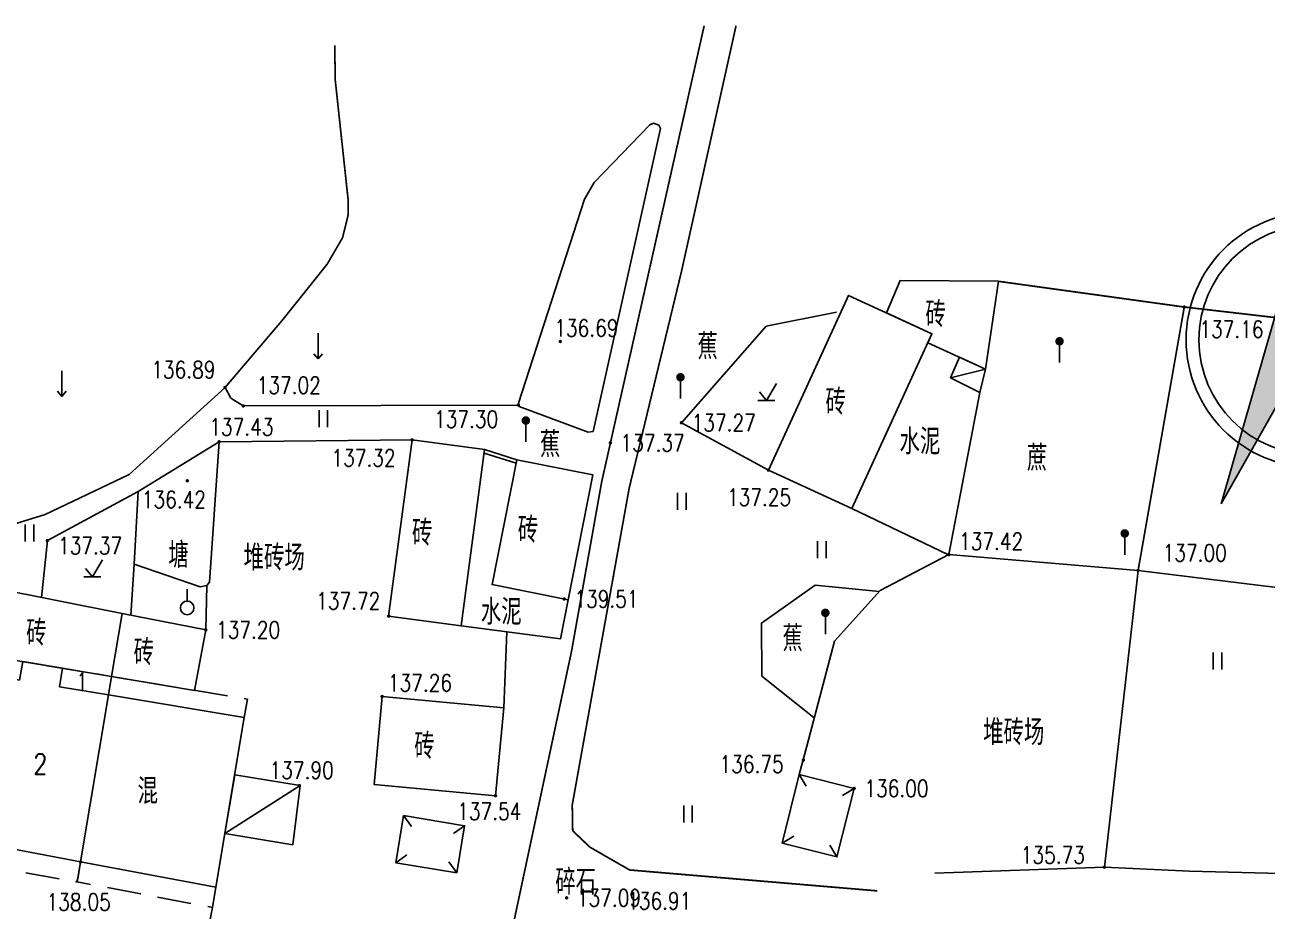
# Model space of a CAD drawing. Extents: x 529262 to 576451, y 2694391 to 2717535.
# Drawn here: x 563957.3 to 564030.3, y 2711450.5 to 2711502.6 of the extents above; entities that cross this region are included whole.
import ezdxf
from ezdxf.enums import TextEntityAlignment as Align

# ---------------------------------------------------------------- set-up
doc = ezdxf.new("R2010")
doc.units = 0
doc.linetypes.add('X2', pattern=[10, 8, -2])
doc.linetypes.add('X5', pattern=[3, 2, -1])
for name, color, linetype in [('DLSS', 4, 'Continuous'), ('DMTZ', 8, 'Continuous'), ('GCD', 8, 'Continuous'), ('JMD', 8, 'Continuous'), ('ZBTZ', 8, 'Continuous'), ('ZJ', 7, 'Continuous'), ('路名', 7, 'Continuous')]:
    doc.layers.add(name, color=color, linetype=linetype)
doc.layers.add('SXSS', color=5, linetype='Continuous', lineweight=0)
doc.styles.add('HZ', font='rs.shx', dxfattribs={"width": 0.8, "bigfont": 'hztxt.shx'})
doc.styles.get("Standard").update_dxf_attribs({"font": '', "height": 2.5, "bigfont": 'smfs.shx'})
doc.styles.get('Standard').set_extended_font_data('FangSong_GB2312')
doc.linetypes.add('10421', pattern='A,2,[150,AAA.SHX,S=0.5,R=0,X=0,Y=0.5],1e-11', length=2)
doc.linetypes.add('10422', pattern='A,0.75,[150,AAA.SHX,S=0.5,R=0,X=0,Y=0.5],1.5,[177,AAA.SHX,S=1,R=0,X=0,Y=0.4],0.75', length=3)
doc.linetypes.add('1161', pattern='A,0,[149,AAA.SHX,S=0.15,R=0,X=0,Y=0],-1.6', length=1.6)
doc.linetypes.add('445', pattern='A,8,-0.5,[147,AAA.SHX,S=1,R=0,X=0,Y=0],-1.5', length=10)

# ---------------------------------------------------------------- blocks, each defined once
blk = doc.blocks.new('Compass1')
for p, q in [((0, 12.5), (-7.246, -12.861)), ((0, 0), (0, 12.5)), ((0, 0), (-7.246, -12.861))]:
    blk.add_line(p, q)
at = {"color": 2}
for p, q in [((0, 12.5), (7.258, -12.904)), ((7.258, -12.904), (0, 0))]:
    blk.add_line(p, q, dxfattribs=at)
at = {"color": 3}
blk.add_circle((0, 0), 10, dxfattribs=at)
at = {"color": 2}
blk.add_circle((0, 0), 9, dxfattribs=at)
blk.add_solid([(-7.246, -12.861), (0, 12.5), (0, 0)], dxfattribs=at)
at = {"color": 3}
blk.add_text('N', height=5, dxfattribs=at).set_placement((-0.014, 13.97), align=Align.CENTER)
blk = doc.blocks.new('gc120')
at = {"color": 8}
for p, q in [((0, 0), (0, 3)), ((-0.5, 0.6), (0, 0)), ((0, 0), (0.5, 0.6))]:
    blk.add_line(p, q, dxfattribs=at)
blk = doc.blocks.new('gc121')
at = {"color": 8}
for p, q in [((-0.5, -1), (-0.5, 1)), ((0.5, -1), (0.5, 1))]:
    blk.add_line(p, q, dxfattribs=at)
blk = doc.blocks.new('gc123')
at = {"color": 8}
for p, q in [((0, 0), (1.2, 2)), ((-1, 0), (1, 0)), ((0, 0), (-0.8, 1))]:
    blk.add_line(p, q, dxfattribs=at)
blk = doc.blocks.new('GC200')
at = {"linetype": 'Continuous', "const_width": 0.2, "flags": 128}
blk.add_lwpolyline([(-0.1, 0, 1), (0.1, 0, 1)], format="xyb", close=True, dxfattribs=at)
blk = doc.blocks.new('gc125')
at = {"color": 8}
blk.add_line((0, 0.8), (0, 2.2), dxfattribs=at)
blk.add_circle((0, 0), 0.8, dxfattribs=at)
blk = doc.blocks.new('gc165')
at = {"color": 8}
blk.add_line((0, 0), (0, 2), dxfattribs=at)
at = {"color": 8, "const_width": 0.5}
blk.add_lwpolyline([(-0.25, 2.5, 1), (0.25, 2.5, 1)], format="xyb", close=True, dxfattribs=at)

msp = doc.modelspace()

# ---------------------------------------------------------------- linework, layer by layer
at = {"layer": 'DLSS', "linetype": 'X2', "lineweight": -2, "const_width": 0.1, "flags": 128}
for points in [[(563997.185, 2711502.568), (563991.16, 2711475.761), (563989.393, 2711465.826), (563984.595, 2711443.331), (563982.579, 2711434.444), (563982.049, 2711433.626), (563981.663, 2711433.253), (563981.058, 2711432.905), (563979.999, 2711432.587)], [(563997.185, 2711502.568), (563991.16, 2711475.761), (563989.393, 2711465.826), (563984.595, 2711443.331), (563982.579, 2711434.444), (563982.049, 2711433.626), (563981.663, 2711433.253), (563981.058, 2711432.905), (563979.999, 2711432.587)], [(563990.474, 2711454.298), (563992.802, 2711452.96), (564007.364, 2711451.731)], [(563990.474, 2711454.298), (563992.802, 2711452.96), (564007.364, 2711451.731)]]:
    msp.add_lwpolyline(points, dxfattribs=at)
at = {"layer": 'DLSS', "linetype": 'Continuous', "lineweight": -2, "const_width": 0.1, "flags": 128}
msp.add_lwpolyline([(563999.057, 2711502.568), (563995.848, 2711488.118), (563992.776, 2711475.387), (563989.432, 2711456.784), (563989.458, 2711455.261), (563990.474, 2711454.298)], dxfattribs=at)
msp.add_lwpolyline([(563999.057, 2711502.568), (563995.848, 2711488.118), (563992.776, 2711475.387), (563989.432, 2711456.784), (563989.458, 2711455.261), (563990.474, 2711454.298)], dxfattribs=at)
at = {"layer": 'DMTZ', "linetype": '10422', "lineweight": -2, "elevation": 136.89, "flags": 128}
msp.add_lwpolyline([(563952.938, 2711472.188), (563955.779, 2711473.02), (563958.448, 2711473.848), (563963.403, 2711476.192), (563969.028, 2711481.308)], dxfattribs=at)
msp.add_lwpolyline([(563952.938, 2711472.188), (563955.779, 2711473.02), (563958.448, 2711473.848), (563963.403, 2711476.192), (563969.028, 2711481.308)], dxfattribs=at)
at = {"layer": 'DMTZ', "linetype": '10421', "lineweight": -2, "flags": 128}
for points in [[(563969.028, 2711481.308), (563969.359, 2711480.685), (563970.098, 2711480.228), (563986.268, 2711480.278)], [(563969.028, 2711481.308), (563969.359, 2711480.685), (563970.098, 2711480.228), (563986.268, 2711480.278)], [(564052.474, 2711451.437), (564055.87, 2711451.776), (564056.804, 2711452.71), (564057.484, 2711459.586), (564055.914, 2711467.13), (564053.729, 2711467.959), (564042.703, 2711468.711), (564036.919, 2711468.811), (564022.686, 2711470.561), (564011.559, 2711471.488), (564007.517, 2711469.379), (564004.841, 2711466.401), (564003.215, 2711460.229), (564002.775, 2711458.567)], [(564052.474, 2711451.437), (564055.87, 2711451.776), (564056.804, 2711452.71), (564057.484, 2711459.586), (564055.914, 2711467.13), (564053.729, 2711467.959), (564042.703, 2711468.711), (564036.919, 2711468.811), (564022.686, 2711470.561), (564011.559, 2711471.488), (564007.517, 2711469.379), (564004.841, 2711466.401), (564003.215, 2711460.229), (564002.775, 2711458.567)], [(564067.685, 2711418.501), (564065.729, 2711419.027), (564064.383, 2711419.478), (564063.432, 2711420.247), (564059.731, 2711429.353), (564054.316, 2711439.438), (564050.946, 2711446.978), (564050.538, 2711447.306), (564033.463, 2711452.366), (564031.078, 2711452.746), (564025.702, 2711452.899), (564020.704, 2711453.126), (564010.735, 2711452.771)], [(564067.685, 2711418.501), (564065.729, 2711419.027), (564064.383, 2711419.478), (564063.432, 2711420.247), (564059.731, 2711429.353), (564054.316, 2711439.438), (564050.946, 2711446.978), (564050.538, 2711447.306), (564033.463, 2711452.366), (564031.078, 2711452.746), (564025.702, 2711452.899), (564020.704, 2711453.126), (564010.735, 2711452.771)]]:
    msp.add_lwpolyline(points, dxfattribs=at)
at = {"layer": 'DMTZ', "linetype": '10422', "lineweight": -2, "flags": 128}
msp.add_lwpolyline([(563968.297, 2711450.757), (563967.143, 2711444.853), (563969.443, 2711444.871), (563968.211, 2711435.981), (563980.287, 2711433.45), (563981.485, 2711433.964), (563982.298, 2711436.059), (563983.41, 2711441.362)], dxfattribs=at)
msp.add_lwpolyline([(563968.297, 2711450.757), (563967.143, 2711444.853), (563969.443, 2711444.871), (563968.211, 2711435.981), (563980.287, 2711433.45), (563981.485, 2711433.964), (563982.298, 2711436.059), (563983.41, 2711441.362)], dxfattribs=at)
at = {"layer": 'JMD', "linetype": 'Continuous', "lineweight": -2}
for p, q in [((564013.718, 2711482.388), (564011.658, 2711481.877)), ((564013.718, 2711482.388), (564011.658, 2711481.877)), ((564002.775, 2711458.567), (564003.184, 2711457.88)), ((564002.775, 2711458.567), (564003.184, 2711457.88)), ((564006, 2711457.752), (564005.313, 2711457.342)), ((564006, 2711457.752), (564005.313, 2711457.342)), ((563979.518, 2711456.158), (563979.983, 2711455.507)), ((563979.518, 2711456.158), (563979.983, 2711455.507)), ((563983.1, 2711455.563), (563982.45, 2711455.098)), ((563983.1, 2711455.563), (563982.45, 2711455.098)), ((564001.758, 2711454.544), (564002.445, 2711454.954)), ((564001.758, 2711454.544), (564002.445, 2711454.954)), ((564004.983, 2711453.729), (564004.573, 2711454.416)), ((564004.983, 2711453.729), (564004.573, 2711454.416)), ((563979.058, 2711453.387), (563979.708, 2711453.852)), ((563979.058, 2711453.387), (563979.708, 2711453.852)), ((563982.64, 2711452.792), (563982.175, 2711453.443)), ((563982.64, 2711452.792), (563982.175, 2711453.443))]:
    msp.add_line(p, q, dxfattribs=at)
at = {"layer": 'JMD', "linetype": 'Continuous'}
msp.add_line((563969.024, 2711455.108), (563973.449, 2711457.914), dxfattribs=at)
msp.add_line((563969.024, 2711455.108), (563973.449, 2711457.914), dxfattribs=at)
at = {"layer": 'JMD', "linetype": 'Continuous', "lineweight": -2, "flags": 128}
for points, elevation in [([(564007.892, 2711485.695), (564008.708, 2711487.598), (564014.478, 2711487.548), (564013.718, 2711482.388), (564010.329, 2711483.94), (564010.57, 2711484.468)], 137.56), ([(564007.892, 2711485.695), (564008.708, 2711487.598), (564014.478, 2711487.548), (564013.718, 2711482.388), (564010.329, 2711483.94), (564010.57, 2711484.468)], 137.56), ([(564000.958, 2711476.458), (564005.658, 2711486.718), (564010.57, 2711484.468), (564005.87, 2711474.208)], 137.56), ([(564000.958, 2711476.458), (564005.658, 2711486.718), (564010.57, 2711484.468), (564005.87, 2711474.208)], 137.56), ([(563986.178, 2711477.058), (563990.648, 2711476.168), (563989.188, 2711468.837), (563984.718, 2711469.727)], 137.38), ([(563986.178, 2711477.058), (563990.648, 2711476.168), (563989.188, 2711468.837), (563984.718, 2711469.727)], 137.38), ([(563955.278, 2711469.548), (563954.709, 2711465.607), (563962.359, 2711464.329), (563962.978, 2711468.035)], 137.99), ([(563955.278, 2711469.548), (563954.709, 2711465.607), (563962.359, 2711464.329), (563962.978, 2711468.035)], 137.99), ([(563978.26, 2711463.152), (563977.782, 2711457.986), (563984.926, 2711457.325), (563985.404, 2711462.491)], 137.255), ([(563978.26, 2711463.152), (563977.782, 2711457.986), (563984.926, 2711457.325), (563985.404, 2711462.491)], 137.255), ([(564006, 2711457.752), (564002.775, 2711458.567), (564001.758, 2711454.544), (564004.983, 2711453.729)], 135.995), ([(564006, 2711457.752), (564002.775, 2711458.567), (564001.758, 2711454.544), (564004.983, 2711453.729)], 135.995), ([(563979.518, 2711456.158), (563979.058, 2711453.387), (563982.64, 2711452.792), (563983.1, 2711455.563)], 137.123), ([(563979.518, 2711456.158), (563979.058, 2711453.387), (563982.64, 2711452.792), (563983.1, 2711455.563)], 137.123)]:
    msp.add_lwpolyline(points, close=True, dxfattribs=dict(at, elevation=elevation))
at = {"layer": 'JMD', "linetype": '445', "lineweight": -2, "flags": 128}
for points in [[(564004.97, 2711485.734), (564000.828, 2711484.908), (563995.848, 2711479.238), (564000.958, 2711476.458)], [(564004.97, 2711485.734), (564000.828, 2711484.908), (563995.848, 2711479.238), (564000.958, 2711476.458)], [(564011.559, 2711471.488), (564013.374, 2711481.017)], [(564011.559, 2711471.488), (564013.374, 2711481.017)], [(563985.404, 2711462.491), (563985.584, 2711466.952)], [(563985.404, 2711462.491), (563985.584, 2711466.952)]]:
    msp.add_lwpolyline(points, dxfattribs=at)
at = {"layer": 'JMD', "linetype": 'Continuous', "lineweight": -2, "flags": 128}
for points in [[(564011.658, 2711481.877), (564013.374, 2711481.017), (564013.718, 2711482.388), (564012.196, 2711483.085)], [(564011.658, 2711481.877), (564013.374, 2711481.017), (564013.718, 2711482.388), (564012.196, 2711483.085)], [(563978.641, 2711467.876), (563980.018, 2711478.228), (563984.283, 2711477.661), (563982.906, 2711467.309)], [(563978.641, 2711467.876), (563980.018, 2711478.228), (563984.283, 2711477.661), (563982.906, 2711467.309)], [(563962.978, 2711468.035), (563967.898, 2711467.068), (563967.24, 2711463.513), (563962.359, 2711464.329)], [(563962.978, 2711468.035), (563967.898, 2711467.068), (563967.24, 2711463.513), (563962.359, 2711464.329)], [(563960.54, 2711453.439), (563952.696, 2711454.917), (563954.515, 2711464.577), (563956.947, 2711464.119), (563957.15, 2711465.2), (563959.479, 2711464.81), (563959.297, 2711463.726), (563962.178, 2711463.244)], [(563960.54, 2711453.439), (563952.696, 2711454.917), (563954.515, 2711464.577), (563956.947, 2711464.119), (563957.15, 2711465.2), (563959.479, 2711464.81), (563959.297, 2711463.726), (563962.178, 2711463.244)], [(563960.54, 2711453.439), (563968.495, 2711451.941), (563970.161, 2711461.91), (563962.178, 2711463.244)], [(563960.54, 2711453.439), (563968.495, 2711451.941), (563970.161, 2711461.91), (563962.178, 2711463.244)]]:
    msp.add_lwpolyline(points, close=True, dxfattribs=at)
at = {"layer": 'JMD', "linetype": 'Continuous', "lineweight": -2, "elevation": 137.38, "flags": 128}
for points in [[(563986.138, 2711476.861), (563984.256, 2711477.459)], [(563986.138, 2711476.861), (563984.256, 2711477.459)], [(563986.178, 2711477.058), (563984.283, 2711477.661)], [(563986.178, 2711477.058), (563984.283, 2711477.661)]]:
    msp.add_lwpolyline(points, dxfattribs=at)
at = {"layer": 'JMD', "linetype": '445', "lineweight": -2, "elevation": 137.27, "flags": 128}
msp.add_lwpolyline([(563963.928, 2711475.198), (563958.588, 2711472.318), (563958.241, 2711468.966)], dxfattribs=at)
msp.add_lwpolyline([(563963.928, 2711475.198), (563958.588, 2711472.318), (563958.241, 2711468.966)], dxfattribs=at)
at = {"layer": 'JMD', "linetype": 'X5', "lineweight": -2, "flags": 128}
for points in [[(563962.178, 2711463.244), (563962.359, 2711464.329), (563959.479, 2711464.81)], [(563962.178, 2711463.244), (563962.359, 2711464.329), (563959.479, 2711464.81)], [(563962.177, 2711463.244), (563962.177, 2711463.244), (563962.359, 2711464.329), (563970.342, 2711462.995), (563970.161, 2711461.91)], [(563962.177, 2711463.244), (563962.177, 2711463.244), (563962.359, 2711464.329), (563970.342, 2711462.995), (563970.161, 2711461.91)], [(563952.696, 2711454.917), (563952.696, 2711454.917), (563952.529, 2711454.029), (563952.631, 2711453.736), (563952.903, 2711453.622), (563960.073, 2711452.285), (563960.275, 2711452.236), (563960.371, 2711452.431), (563960.54, 2711453.439)], [(563952.696, 2711454.917), (563952.696, 2711454.917), (563952.529, 2711454.029), (563952.631, 2711453.736), (563952.903, 2711453.622), (563960.073, 2711452.285), (563960.275, 2711452.236), (563960.371, 2711452.431), (563960.54, 2711453.439)], [(563960.54, 2711453.439), (563960.54, 2711453.439), (563960.342, 2711452.256), (563968.297, 2711450.757), (563968.495, 2711451.941)], [(563960.54, 2711453.439), (563960.54, 2711453.439), (563960.342, 2711452.256), (563968.297, 2711450.757), (563968.495, 2711451.941)]]:
    msp.add_lwpolyline(points, dxfattribs=at)
at = {"layer": 'JMD', "linetype": 'Continuous', "flags": 128}
msp.add_lwpolyline([(563969.024, 2711455.108), (563973.005, 2711454.443), (563973.449, 2711457.914), (563969.6, 2711458.557)], close=True, dxfattribs=at)
msp.add_lwpolyline([(563969.024, 2711455.108), (563973.005, 2711454.443), (563973.449, 2711457.914), (563969.6, 2711458.557)], close=True, dxfattribs=at)
at = {"layer": 'SXSS', "color": 8, "linetype": '10422', "lineweight": -2, "flags": 128}
msp.add_lwpolyline([(563994.208, 2711496.848), (563993.999, 2711496.74), (563990.718, 2711493.358), (563990.158, 2711492.371), (563986.264, 2711480.379), (563986.268, 2711480.278), (563986.317, 2711480.191), (563990.369, 2711478.686), (563990.658, 2711478.728), (563994.618, 2711496.522), (563994.529, 2711496.719)], close=True, dxfattribs=at)
msp.add_lwpolyline([(563994.208, 2711496.848), (563993.999, 2711496.74), (563990.718, 2711493.358), (563990.158, 2711492.371), (563986.264, 2711480.379), (563986.268, 2711480.278), (563986.317, 2711480.191), (563990.369, 2711478.686), (563990.658, 2711478.728), (563994.618, 2711496.522), (563994.529, 2711496.719)], close=True, dxfattribs=at)
at = {"layer": 'SXSS', "color": 8, "linetype": '10421', "lineweight": -2, "flags": 128}
msp.add_lwpolyline([(563968.678, 2711478.118), (563963.928, 2711475.198), (563963.678, 2711470.928), (563967.575, 2711469.603), (563967.958, 2711469.678), (563968.116, 2711469.866)], close=True, dxfattribs=at)
msp.add_lwpolyline([(563968.678, 2711478.118), (563963.928, 2711475.198), (563963.678, 2711470.928), (563967.575, 2711469.603), (563967.958, 2711469.678), (563968.116, 2711469.866)], close=True, dxfattribs=at)
at = {"layer": 'ZBTZ', "linetype": 'Continuous', "lineweight": -2, "const_width": 0.1, "flags": 128}
msp.add_lwpolyline([(563975.471, 2711501.406), (563975.508, 2711499.328), (563976.268, 2711492.278), (563976.27, 2711491.477), (563975.934, 2711490.109), (563975.031, 2711488.56), (563972.358, 2711485.218), (563969.028, 2711481.308)], dxfattribs=at)
msp.add_lwpolyline([(563975.471, 2711501.406), (563975.508, 2711499.328), (563976.268, 2711492.278), (563976.27, 2711491.477), (563975.934, 2711490.109), (563975.031, 2711488.56), (563972.358, 2711485.218), (563969.028, 2711481.308)], dxfattribs=at)
for points, elevation in [([(564014.478, 2711487.548), (564025.398, 2711486.038), (564022.686, 2711470.561)], 137.2), ([(564014.478, 2711487.548), (564025.398, 2711486.038), (564022.686, 2711470.561)], 137.2), ([(564046.748, 2711483.568), (564025.398, 2711486.038)], 137.41), ([(564046.748, 2711483.568), (564025.398, 2711486.038)], 137.41)]:
    msp.add_lwpolyline(points, dxfattribs=dict(at, elevation=elevation))
at = {"layer": 'ZBTZ', "linetype": '1161', "lineweight": -2, "flags": 128}
for points in [[(563980.018, 2711478.228), (563968.728, 2711478.118)], [(563980.018, 2711478.228), (563968.728, 2711478.118)], [(564005.87, 2711474.208), (564011.509, 2711471.488)], [(564005.87, 2711474.208), (564011.509, 2711471.488)], [(563982.906, 2711467.309), (563988.733, 2711466.534), (563989.188, 2711468.837)], [(563982.906, 2711467.309), (563988.733, 2711466.534), (563989.188, 2711468.837)]]:
    msp.add_lwpolyline(points, dxfattribs=at)
for points, elevation in [([(563963.678, 2711470.928), (563963.5, 2711467.932)], 137.29), ([(563963.678, 2711470.928), (563963.5, 2711467.932)], 137.29), ([(564020.704, 2711453.126), (564022.686, 2711470.561)], 135.725), ([(564020.704, 2711453.126), (564022.686, 2711470.561)], 135.725), ([(563967.898, 2711467.068), (563967.958, 2711469.678)], 137.2), ([(563967.898, 2711467.068), (563967.958, 2711469.678)], 137.2)]:
    msp.add_lwpolyline(points, dxfattribs=dict(at, elevation=elevation))
at = {"layer": 'ZBTZ', "linetype": '1161', "flags": 128}
msp.add_lwpolyline([(564007.46, 2711469.316), (564003.703, 2711469.703), (564000.551, 2711467.47), (564000.579, 2711464.35), (564003.657, 2711461.906)], dxfattribs=at)
msp.add_lwpolyline([(564007.46, 2711469.316), (564003.703, 2711469.703), (564000.551, 2711467.47), (564000.579, 2711464.35), (564003.657, 2711461.906)], dxfattribs=at)

# ---------------------------------------------------------------- block references
at = {"layer": 'GCD', "linetype": 'Continuous', "lineweight": -2}
ref = msp.add_blockref('GC200', (564025.398, 2711486.038, 137.16), dxfattribs=dict(at, xscale=0.5, yscale=0.5, zscale=0.5))
ref.add_attrib('height', '137.16', dxfattribs={"linetype": 'Continuous', "height": 1, "style": 'HZ', "width": 0.8}).set_placement((564026.285, 2711484.73, 137.16), align=Align.MIDDLE_LEFT)
ref = msp.add_blockref('GC200', (564025.398, 2711486.038, 137.16), dxfattribs=dict(at, xscale=0.5, yscale=0.5, zscale=0.5))
ref.add_attrib('height', '137.16', dxfattribs={"linetype": 'Continuous', "lineweight": -2, "height": 1, "style": 'HZ', "width": 0.8}).set_placement((564026.285, 2711484.73, 137.16), align=Align.MIDDLE_LEFT)
ref = msp.add_blockref('GC200', (563988.726, 2711484.012, 136.69), dxfattribs=dict(at, xscale=0.5, yscale=0.5, zscale=0.5))
ref.add_attrib('height', '136.69', dxfattribs={"linetype": 'Continuous', "height": 1, "style": 'HZ', "width": 0.8}).set_placement((563988.376, 2711484.799, 136.69), align=Align.MIDDLE_LEFT)
ref = msp.add_blockref('GC200', (563988.726, 2711484.012, 136.69), dxfattribs=dict(at, xscale=0.5, yscale=0.5, zscale=0.5))
ref.add_attrib('height', '136.69', dxfattribs={"linetype": 'Continuous', "lineweight": -2, "height": 1, "style": 'HZ', "width": 0.8}).set_placement((563988.376, 2711484.799, 136.69), align=Align.MIDDLE_LEFT)
ref = msp.add_blockref('GC200', (563969.028, 2711481.308, 136.89), dxfattribs=dict(at, xscale=0.5, yscale=0.5, zscale=0.5))
ref.add_attrib('height', '136.89', dxfattribs={"linetype": 'Continuous', "height": 1, "style": 'HZ', "width": 0.8}).set_placement((563964.693, 2711482.354, 136.89), align=Align.MIDDLE_LEFT)
ref = msp.add_blockref('GC200', (563969.028, 2711481.308, 136.89), dxfattribs=dict(at, xscale=0.5, yscale=0.5, zscale=0.5))
ref.add_attrib('height', '136.89', dxfattribs={"linetype": 'Continuous', "lineweight": -2, "height": 1, "style": 'HZ', "width": 0.8}).set_placement((563964.693, 2711482.354, 136.89), align=Align.MIDDLE_LEFT)
ref = msp.add_blockref('GC200', (563970.098, 2711480.228, 137.02), dxfattribs=dict(at, xscale=0.5, yscale=0.5, zscale=0.5))
ref.add_attrib('height', '137.02', dxfattribs={"linetype": 'Continuous', "height": 1, "style": 'HZ', "width": 0.8}).set_placement((563970.886, 2711481.44, 137.02), align=Align.MIDDLE_LEFT)
ref = msp.add_blockref('GC200', (563970.098, 2711480.228, 137.02), dxfattribs=dict(at, xscale=0.5, yscale=0.5, zscale=0.5))
ref.add_attrib('height', '137.02', dxfattribs={"linetype": 'Continuous', "lineweight": -2, "height": 1, "style": 'HZ', "width": 0.8}).set_placement((563970.886, 2711481.44, 137.02), align=Align.MIDDLE_LEFT)
ref = msp.add_blockref('GC200', (563986.268, 2711480.278, 137.3), dxfattribs=dict(at, xscale=0.5, yscale=0.5, zscale=0.5))
ref.add_attrib('height', '137.30', dxfattribs={"linetype": 'Continuous', "height": 1, "style": 'HZ', "width": 0.8}).set_placement((563981.309, 2711479.447, 137.3), align=Align.MIDDLE_LEFT)
ref = msp.add_blockref('GC200', (563986.268, 2711480.278, 137.3), dxfattribs=dict(at, xscale=0.5, yscale=0.5, zscale=0.5))
ref.add_attrib('height', '137.30', dxfattribs={"linetype": 'Continuous', "lineweight": -2, "height": 1, "style": 'HZ', "width": 0.8}).set_placement((563981.309, 2711479.447, 137.3), align=Align.MIDDLE_LEFT)
ref = msp.add_blockref('GC200', (563968.678, 2711478.118, 137.43), dxfattribs=dict(at, xscale=0.5, yscale=0.5, zscale=0.5))
ref.add_attrib('height', '137.43', dxfattribs={"linetype": 'Continuous', "height": 1, "style": 'HZ', "width": 0.8}).set_placement((563968.104, 2711478.99, 137.43), align=Align.MIDDLE_LEFT)
ref = msp.add_blockref('GC200', (563968.678, 2711478.118, 137.43), dxfattribs=dict(at, xscale=0.5, yscale=0.5, zscale=0.5))
ref.add_attrib('height', '137.43', dxfattribs={"linetype": 'Continuous', "lineweight": -2, "height": 1, "style": 'HZ', "width": 0.8}).set_placement((563968.104, 2711478.99, 137.43), align=Align.MIDDLE_LEFT)
ref = msp.add_blockref('GC200', (563995.848, 2711479.238, 137.27), dxfattribs=dict(at, xscale=0.5, yscale=0.5, zscale=0.5))
ref.add_attrib('height', '137.27', dxfattribs={"linetype": 'Continuous', "height": 1, "style": 'HZ', "width": 0.8}).set_placement((563996.448, 2711479.238, 137.27), align=Align.MIDDLE_LEFT)
ref = msp.add_blockref('GC200', (563995.848, 2711479.238, 137.27), dxfattribs=dict(at, xscale=0.5, yscale=0.5, zscale=0.5))
ref.add_attrib('height', '137.27', dxfattribs={"linetype": 'Continuous', "lineweight": -2, "height": 1, "style": 'HZ', "width": 0.8}).set_placement((563996.448, 2711479.238, 137.27), align=Align.MIDDLE_LEFT)
ref = msp.add_blockref('GC200', (563980.018, 2711478.228, 137.32), dxfattribs=dict(at, xscale=0.5, yscale=0.5, zscale=0.5))
ref.add_attrib('height', '137.32', dxfattribs={"linetype": 'Continuous', "height": 1, "style": 'HZ', "width": 0.8}).set_placement((563975.279, 2711477.17, 137.32), align=Align.MIDDLE_LEFT)
ref = msp.add_blockref('GC200', (563980.018, 2711478.228, 137.32), dxfattribs=dict(at, xscale=0.5, yscale=0.5, zscale=0.5))
ref.add_attrib('height', '137.32', dxfattribs={"linetype": 'Continuous', "lineweight": -2, "height": 1, "style": 'HZ', "width": 0.8}).set_placement((563975.279, 2711477.17, 137.32), align=Align.MIDDLE_LEFT)
ref = msp.add_blockref('GC200', (563991.667, 2711478.057, 137.37), dxfattribs=dict(at, xscale=0.5, yscale=0.5, zscale=0.5))
ref.add_attrib('height', '137.37', dxfattribs={"linetype": 'Continuous', "height": 1, "style": 'HZ', "width": 0.8}).set_placement((563992.267, 2711478.057, 137.37), align=Align.MIDDLE_LEFT)
ref = msp.add_blockref('GC200', (563991.667, 2711478.057, 137.37), dxfattribs=dict(at, xscale=0.5, yscale=0.5, zscale=0.5))
ref.add_attrib('height', '137.37', dxfattribs={"linetype": 'Continuous', "lineweight": -2, "height": 1, "style": 'HZ', "width": 0.8}).set_placement((563992.267, 2711478.057, 137.37), align=Align.MIDDLE_LEFT)
ref = msp.add_blockref('GC200', (563966.808, 2711475.828, 136.42), dxfattribs=dict(at, xscale=0.5, yscale=0.5, zscale=0.5))
ref.add_attrib('height', '136.42', dxfattribs={"linetype": 'Continuous', "height": 1, "style": 'HZ', "width": 0.8}).set_placement((563964.134, 2711474.727, 136.42), align=Align.MIDDLE_LEFT)
ref = msp.add_blockref('GC200', (563966.808, 2711475.828, 136.42), dxfattribs=dict(at, xscale=0.5, yscale=0.5, zscale=0.5))
ref.add_attrib('height', '136.42', dxfattribs={"linetype": 'Continuous', "lineweight": -2, "height": 1, "style": 'HZ', "width": 0.8}).set_placement((563964.134, 2711474.727, 136.42), align=Align.MIDDLE_LEFT)
at = {"layer": 'GCD', "linetype": 'Continuous'}
ref = msp.add_blockref('GC200', (564000.958, 2711476.458, 137.25), dxfattribs=dict(at, xscale=0.5, yscale=0.5, zscale=0.5))
ref.add_attrib('height', '137.25', dxfattribs={"linetype": 'Continuous', "height": 1, "style": 'HZ', "width": 0.8}).set_placement((563998.522, 2711474.86, 137.25), align=Align.MIDDLE_LEFT)
ref = msp.add_blockref('GC200', (564000.958, 2711476.458, 137.25), dxfattribs=dict(at, xscale=0.5, yscale=0.5, zscale=0.5))
ref.add_attrib('height', '137.25', dxfattribs={"linetype": 'Continuous', "height": 1, "style": 'HZ', "width": 0.8}).set_placement((563998.522, 2711474.86, 137.25), align=Align.MIDDLE_LEFT)
at = {"layer": 'GCD', "linetype": 'Continuous', "lineweight": -2}
ref = msp.add_blockref('GC200', (563958.588, 2711472.318, 137.37), dxfattribs=dict(at, xscale=0.5, yscale=0.5, zscale=0.5))
ref.add_attrib('height', '137.37', dxfattribs={"linetype": 'Continuous', "height": 1, "style": 'HZ', "width": 0.8}).set_placement((563959.214, 2711472.014, 137.37), align=Align.MIDDLE_LEFT)
ref = msp.add_blockref('GC200', (563958.588, 2711472.318, 137.37), dxfattribs=dict(at, xscale=0.5, yscale=0.5, zscale=0.5))
ref.add_attrib('height', '137.37', dxfattribs={"linetype": 'Continuous', "lineweight": -2, "height": 1, "style": 'HZ', "width": 0.8}).set_placement((563959.214, 2711472.014, 137.37), align=Align.MIDDLE_LEFT)
ref = msp.add_blockref('GC200', (564011.559, 2711471.488, 137.42), dxfattribs=dict(at, xscale=0.5, yscale=0.5, zscale=0.5))
ref.add_attrib('height', '137.42', dxfattribs={"linetype": 'Continuous', "height": 1, "style": 'HZ', "width": 0.8}).set_placement((564012.163, 2711472.271, 137.42), align=Align.MIDDLE_LEFT)
ref = msp.add_blockref('GC200', (564011.559, 2711471.488, 137.42), dxfattribs=dict(at, xscale=0.5, yscale=0.5, zscale=0.5))
ref.add_attrib('height', '137.42', dxfattribs={"linetype": 'Continuous', "lineweight": -2, "height": 1, "style": 'HZ', "width": 0.8}).set_placement((564012.163, 2711472.271, 137.42), align=Align.MIDDLE_LEFT)
ref = msp.add_blockref('GC200', (564022.686, 2711470.561, 136.995), dxfattribs=dict(at, xscale=0.5, yscale=0.5, zscale=0.5))
ref.add_attrib('height', '137.00', dxfattribs={"linetype": 'Continuous', "height": 1, "style": 'HZ', "width": 0.8}).set_placement((564024.127, 2711471.588, 136.995), align=Align.MIDDLE_LEFT)
ref = msp.add_blockref('GC200', (564022.686, 2711470.561, 136.995), dxfattribs=dict(at, xscale=0.5, yscale=0.5, zscale=0.5))
ref.add_attrib('height', '137.00', dxfattribs={"linetype": 'Continuous', "lineweight": -2, "height": 1, "style": 'HZ', "width": 0.8}).set_placement((564024.127, 2711471.588, 136.995), align=Align.MIDDLE_LEFT)
ref = msp.add_blockref('GC200', (563978.641, 2711467.876, 137.716), dxfattribs=dict(at, xscale=0.5, yscale=0.5, zscale=0.5))
ref.add_attrib('height', '137.72', dxfattribs={"linetype": 'Continuous', "height": 1, "style": 'HZ', "width": 0.8}).set_placement((563974.378, 2711468.77, 137.716), align=Align.MIDDLE_LEFT)
ref = msp.add_blockref('GC200', (563978.641, 2711467.876, 137.716), dxfattribs=dict(at, xscale=0.5, yscale=0.5, zscale=0.5))
ref.add_attrib('height', '137.72', dxfattribs={"linetype": 'Continuous', "lineweight": -2, "height": 1, "style": 'HZ', "width": 0.8}).set_placement((563974.378, 2711468.77, 137.716), align=Align.MIDDLE_LEFT)
ref = msp.add_blockref('GC200', (563988.957, 2711468.883, 139.506), dxfattribs=dict(at, xscale=0.5, yscale=0.5, zscale=0.5))
ref.add_attrib('height', '139.51', dxfattribs={"linetype": 'Continuous', "height": 1, "style": 'HZ', "width": 0.8}).set_placement((563989.557, 2711468.883, 139.506), align=Align.MIDDLE_LEFT)
ref = msp.add_blockref('GC200', (563988.957, 2711468.883, 139.506), dxfattribs=dict(at, xscale=0.5, yscale=0.5, zscale=0.5))
ref.add_attrib('height', '139.51', dxfattribs={"linetype": 'Continuous', "lineweight": -2, "height": 1, "style": 'HZ', "width": 0.8}).set_placement((563989.557, 2711468.883, 139.506), align=Align.MIDDLE_LEFT)
ref = msp.add_blockref('GC200', (563967.898, 2711467.068, 137.2), dxfattribs=dict(at, xscale=0.5, yscale=0.5, zscale=0.5))
ref.add_attrib('height', '137.20', dxfattribs={"linetype": 'Continuous', "height": 1, "style": 'HZ', "width": 0.8}).set_placement((563968.498, 2711467.068, 137.2), align=Align.MIDDLE_LEFT)
ref = msp.add_blockref('GC200', (563967.898, 2711467.068, 137.2), dxfattribs=dict(at, xscale=0.5, yscale=0.5, zscale=0.5))
ref.add_attrib('height', '137.20', dxfattribs={"linetype": 'Continuous', "lineweight": -2, "height": 1, "style": 'HZ', "width": 0.8}).set_placement((563968.498, 2711467.068, 137.2), align=Align.MIDDLE_LEFT)
ref = msp.add_blockref('GC200', (563978.26, 2711463.152, 137.255), dxfattribs=dict(at, xscale=0.5, yscale=0.5, zscale=0.5))
ref.add_attrib('height', '137.26', dxfattribs={"linetype": 'Continuous', "height": 1, "style": 'HZ', "width": 0.8}).set_placement((563978.597, 2711463.955, 137.255), align=Align.MIDDLE_LEFT)
ref = msp.add_blockref('GC200', (563978.26, 2711463.152, 137.255), dxfattribs=dict(at, xscale=0.5, yscale=0.5, zscale=0.5))
ref.add_attrib('height', '137.26', dxfattribs={"linetype": 'Continuous', "lineweight": -2, "height": 1, "style": 'HZ', "width": 0.8}).set_placement((563978.597, 2711463.955, 137.255), align=Align.MIDDLE_LEFT)
ref = msp.add_blockref('GC200', (563973.399, 2711457.914, 137.899), dxfattribs=dict(at, xscale=0.5, yscale=0.5, zscale=0.5))
ref.add_attrib('height', '137.90', dxfattribs={"linetype": 'Continuous', "height": 1, "style": 'HZ', "width": 0.8}).set_placement((563971.642, 2711458.819, 137.899), align=Align.MIDDLE_LEFT)
ref = msp.add_blockref('GC200', (563973.399, 2711457.914, 137.899), dxfattribs=dict(at, xscale=0.5, yscale=0.5, zscale=0.5))
ref.add_attrib('height', '137.90', dxfattribs={"linetype": 'Continuous', "lineweight": -2, "height": 1, "style": 'HZ', "width": 0.8}).set_placement((563971.642, 2711458.819, 137.899), align=Align.MIDDLE_LEFT)
ref = msp.add_blockref('GC200', (564003.014, 2711459.422, 136.752), dxfattribs=dict(at, xscale=0.5, yscale=0.5, zscale=0.5))
ref.add_attrib('height', '136.75', dxfattribs={"linetype": 'Continuous', "height": 1, "style": 'HZ', "width": 0.8}).set_placement((563998.087, 2711459.177, 136.752), align=Align.MIDDLE_LEFT)
ref = msp.add_blockref('GC200', (564003.014, 2711459.422, 136.752), dxfattribs=dict(at, xscale=0.5, yscale=0.5, zscale=0.5))
ref.add_attrib('height', '136.75', dxfattribs={"linetype": 'Continuous', "lineweight": -2, "height": 1, "style": 'HZ', "width": 0.8}).set_placement((563998.087, 2711459.177, 136.752), align=Align.MIDDLE_LEFT)
ref = msp.add_blockref('GC200', (564006, 2711457.752, 135.995), dxfattribs=dict(at, xscale=0.5, yscale=0.5, zscale=0.5))
ref.add_attrib('height', '136.00', dxfattribs={"linetype": 'Continuous', "height": 1, "style": 'HZ', "width": 0.8}).set_placement((564006.6, 2711457.752, 135.995), align=Align.MIDDLE_LEFT)
ref = msp.add_blockref('GC200', (564006, 2711457.752, 135.995), dxfattribs=dict(at, xscale=0.5, yscale=0.5, zscale=0.5))
ref.add_attrib('height', '136.00', dxfattribs={"linetype": 'Continuous', "lineweight": -2, "height": 1, "style": 'HZ', "width": 0.8}).set_placement((564006.6, 2711457.752, 135.995), align=Align.MIDDLE_LEFT)
ref = msp.add_blockref('GC200', (563984.926, 2711457.325, 137.544), dxfattribs=dict(at, xscale=0.5, yscale=0.5, zscale=0.5))
ref.add_attrib('height', '137.54', dxfattribs={"linetype": 'Continuous', "height": 1, "style": 'HZ', "width": 0.8}).set_placement((563982.672, 2711456.404, 137.544), align=Align.MIDDLE_LEFT)
ref = msp.add_blockref('GC200', (563984.926, 2711457.325, 137.544), dxfattribs=dict(at, xscale=0.5, yscale=0.5, zscale=0.5))
ref.add_attrib('height', '137.54', dxfattribs={"linetype": 'Continuous', "lineweight": -2, "height": 1, "style": 'HZ', "width": 0.8}).set_placement((563982.672, 2711456.404, 137.544), align=Align.MIDDLE_LEFT)
ref = msp.add_blockref('GC200', (564020.704, 2711453.126, 135.725), dxfattribs=dict(at, xscale=0.5, yscale=0.5, zscale=0.5))
ref.add_attrib('height', '135.73', dxfattribs={"linetype": 'Continuous', "height": 1, "style": 'HZ', "width": 0.8}).set_placement((564015.788, 2711453.837, 135.725), align=Align.MIDDLE_LEFT)
ref = msp.add_blockref('GC200', (564020.704, 2711453.126, 135.725), dxfattribs=dict(at, xscale=0.5, yscale=0.5, zscale=0.5))
ref.add_attrib('height', '135.73', dxfattribs={"linetype": 'Continuous', "lineweight": -2, "height": 1, "style": 'HZ', "width": 0.8}).set_placement((564015.788, 2711453.837, 135.725), align=Align.MIDDLE_LEFT)
ref = msp.add_blockref('GC200', (563960.54, 2711453.439, 138.05), dxfattribs=dict(at, xscale=0.5, yscale=0.5, zscale=0.5))
ref.add_attrib('height', '138.05', dxfattribs={"linetype": 'Continuous', "height": 1, "style": 'HZ', "width": 0.8}).set_placement((563958.54, 2711451.076, 138.05), align=Align.MIDDLE_LEFT)
ref = msp.add_blockref('GC200', (563960.54, 2711453.439, 138.05), dxfattribs=dict(at, xscale=0.5, yscale=0.5, zscale=0.5))
ref.add_attrib('height', '138.05', dxfattribs={"linetype": 'Continuous', "lineweight": -2, "height": 1, "style": 'HZ', "width": 0.8}).set_placement((563958.54, 2711451.076, 138.05), align=Align.MIDDLE_LEFT)
at = {"layer": 'GCD', "linetype": 'Continuous'}
ref = msp.add_blockref('GC200', (563989.104, 2711451.323, 137.094), dxfattribs=dict(at, xscale=0.5, yscale=0.5, zscale=0.5))
ref.add_attrib('height', '137.09', dxfattribs={"linetype": 'Continuous', "height": 1, "style": 'HZ', "width": 0.8}).set_placement((563989.704, 2711451.323, 137.094), align=Align.MIDDLE_LEFT)
at = {"layer": 'GCD', "linetype": 'Continuous', "lineweight": -2}
ref = msp.add_blockref('GC200', (563994.214, 2711449.524, 136.912), dxfattribs=dict(at, xscale=0.5, yscale=0.5, zscale=0.5))
ref.add_attrib('height', '136.91', dxfattribs={"linetype": 'Continuous', "height": 1, "style": 'HZ', "width": 0.8}).set_placement((563992.656, 2711451.144, 136.912), align=Align.MIDDLE_LEFT)
ref = msp.add_blockref('GC200', (563994.214, 2711449.524, 136.912), dxfattribs=dict(at, xscale=0.5, yscale=0.5, zscale=0.5))
ref.add_attrib('height', '136.91', dxfattribs={"linetype": 'Continuous', "lineweight": -2, "height": 1, "style": 'HZ', "width": 0.8}).set_placement((563992.656, 2711451.144, 136.912), align=Align.MIDDLE_LEFT)
at = {"layer": 'ZBTZ', "linetype": 'Continuous', "xscale": 0.5, "yscale": 0.5}
for name, p in [('gc120', (563974.505, 2711482.997)), ('gc120', (563974.505, 2711482.997)), ('gc165', (564018.068, 2711482.776)), ('gc165', (564018.068, 2711482.776)), ('gc120', (563959.434, 2711480.789)), ('gc120', (563959.434, 2711480.789)), ('gc165', (564021.9, 2711471.484)), ('gc165', (564021.9, 2711471.484))]:
    msp.add_blockref(name, p, dxfattribs=at)
at = {"layer": 'ZBTZ', "linetype": 'Continuous', "lineweight": -2, "xscale": 0.5, "yscale": 0.5}
for name, p in [('gc165', (563995.792, 2711480.661)), ('gc165', (563995.792, 2711480.661)), ('gc123', (564000.841, 2711480.551)), ('gc123', (564000.841, 2711480.551)), ('gc121', (563974.805, 2711479.482)), ('gc121', (563974.805, 2711479.482)), ('gc165', (563986.705, 2711478.119)), ('gc165', (563986.705, 2711478.119)), ('gc121', (563995.869, 2711474.624)), ('gc121', (563995.869, 2711474.624)), ('gc121', (563957.533, 2711472.765, 137.35)), ('gc121', (563957.533, 2711472.765, 137.35)), ('gc121', (564004.098, 2711471.785)), ('gc121', (564004.098, 2711471.785)), ('gc123', (563961.236, 2711470.176)), ('gc123', (563961.236, 2711470.176)), ('gc125', (563966.802, 2711468.357)), ('gc125', (563966.802, 2711468.357)), ('gc165', (564004.307, 2711466.818)), ('gc165', (564004.307, 2711466.818)), ('gc121', (564027.351, 2711465.243)), ('gc121', (564027.351, 2711465.243)), ('gc121', (563996.235, 2711456.252)), ('gc121', (563996.235, 2711456.252))]:
    msp.add_blockref(name, p, dxfattribs=at)
at = {"layer": '路名', "xscale": 0.75, "yscale": 0.75}
msp.add_blockref('Compass1', (564033.009, 2711484.114), dxfattribs=at)

# ---------------------------------------------------------------- texts
at = {"layer": 'JMD', "linetype": 'Continuous', "lineweight": -2, "style": 'HZ', "width": 0.8}
for s, p in [('砖', (564011.388, 2711485.606)), ('砖', (564011.388, 2711485.606)), ('砖', (564005.514, 2711480.463)), ('砖', (564005.514, 2711480.463)), ('砖', (563981.212, 2711472.768)), ('砖', (563981.212, 2711472.768)), ('砖', (563987.433, 2711472.948)), ('砖', (563987.433, 2711472.948)), ('砖', (563958.545, 2711466.89)), ('砖', (563958.545, 2711466.89)), ('砖', (563964.854, 2711465.743)), ('砖', (563964.854, 2711465.743)), ('砖', (563981.343, 2711460.239)), ('砖', (563981.343, 2711460.239)), ('混', (563965.086, 2711457.593)), ('混', (563965.086, 2711457.593))]:
    msp.add_text(s, height=1.5, dxfattribs=at).set_placement(p, align=Align.MIDDLE_RIGHT)
for s, height, p in [('1', 1, (563960.282, 2711464.048)), ('1', 1, (563960.282, 2711464.048)), ('2', 1.2, (563957.759, 2711459.19)), ('2', 1.2, (563957.759, 2711459.19))]:
    msp.add_text(s, height=height, dxfattribs=at).set_placement(p, align=Align.MIDDLE_LEFT)
at = {"layer": 'SXSS', "color": 8, "linetype": '10421', "lineweight": -2, "style": 'HZ', "width": 0.8}
msp.add_text('塘', height=1.5, dxfattribs=at).set_placement((563966.294, 2711471.547), align=Align.MIDDLE)
msp.add_text('塘', height=1.5, dxfattribs=at).set_placement((563966.294, 2711471.547), align=Align.MIDDLE)
at = {"layer": 'ZJ', "color": 8, "linetype": 'Continuous', "lineweight": -2, "style": 'HZ', "width": 0.8}
for s, p in [('蕉', (563997.383, 2711483.796)), ('蕉', (563997.383, 2711483.796)), ('蕉', (563988.13, 2711478.044)), ('蕉', (563988.13, 2711478.044)), ('水泥', (564009.863, 2711478.202)), ('水泥', (564009.863, 2711478.202)), ('水泥', (563985.26, 2711468.193)), ('水泥', (563985.26, 2711468.193)), ('蕉', (564002.38, 2711466.635)), ('蕉', (564002.38, 2711466.635)), ('碎石', (563989.632, 2711452.332)), ('碎石', (563989.632, 2711452.332))]:
    msp.add_text(s, height=1.5, dxfattribs=at).set_placement(p, align=Align.MIDDLE)
at = {"layer": 'ZJ', "color": 8, "linetype": 'Continuous', "style": 'HZ', "width": 0.8}
for s, p in [('蔗', (564016.753, 2711477.237)), ('蔗', (564016.753, 2711477.237)), ('堆砖场', (563971.916, 2711471.381)), ('堆砖场', (563971.916, 2711471.381)), ('堆砖场', (564015.375, 2711461.119)), ('堆砖场', (564015.375, 2711461.119))]:
    msp.add_text(s, height=1.5, dxfattribs=at).set_placement(p, align=Align.MIDDLE)

doc.saveas('drawing.dxf')
